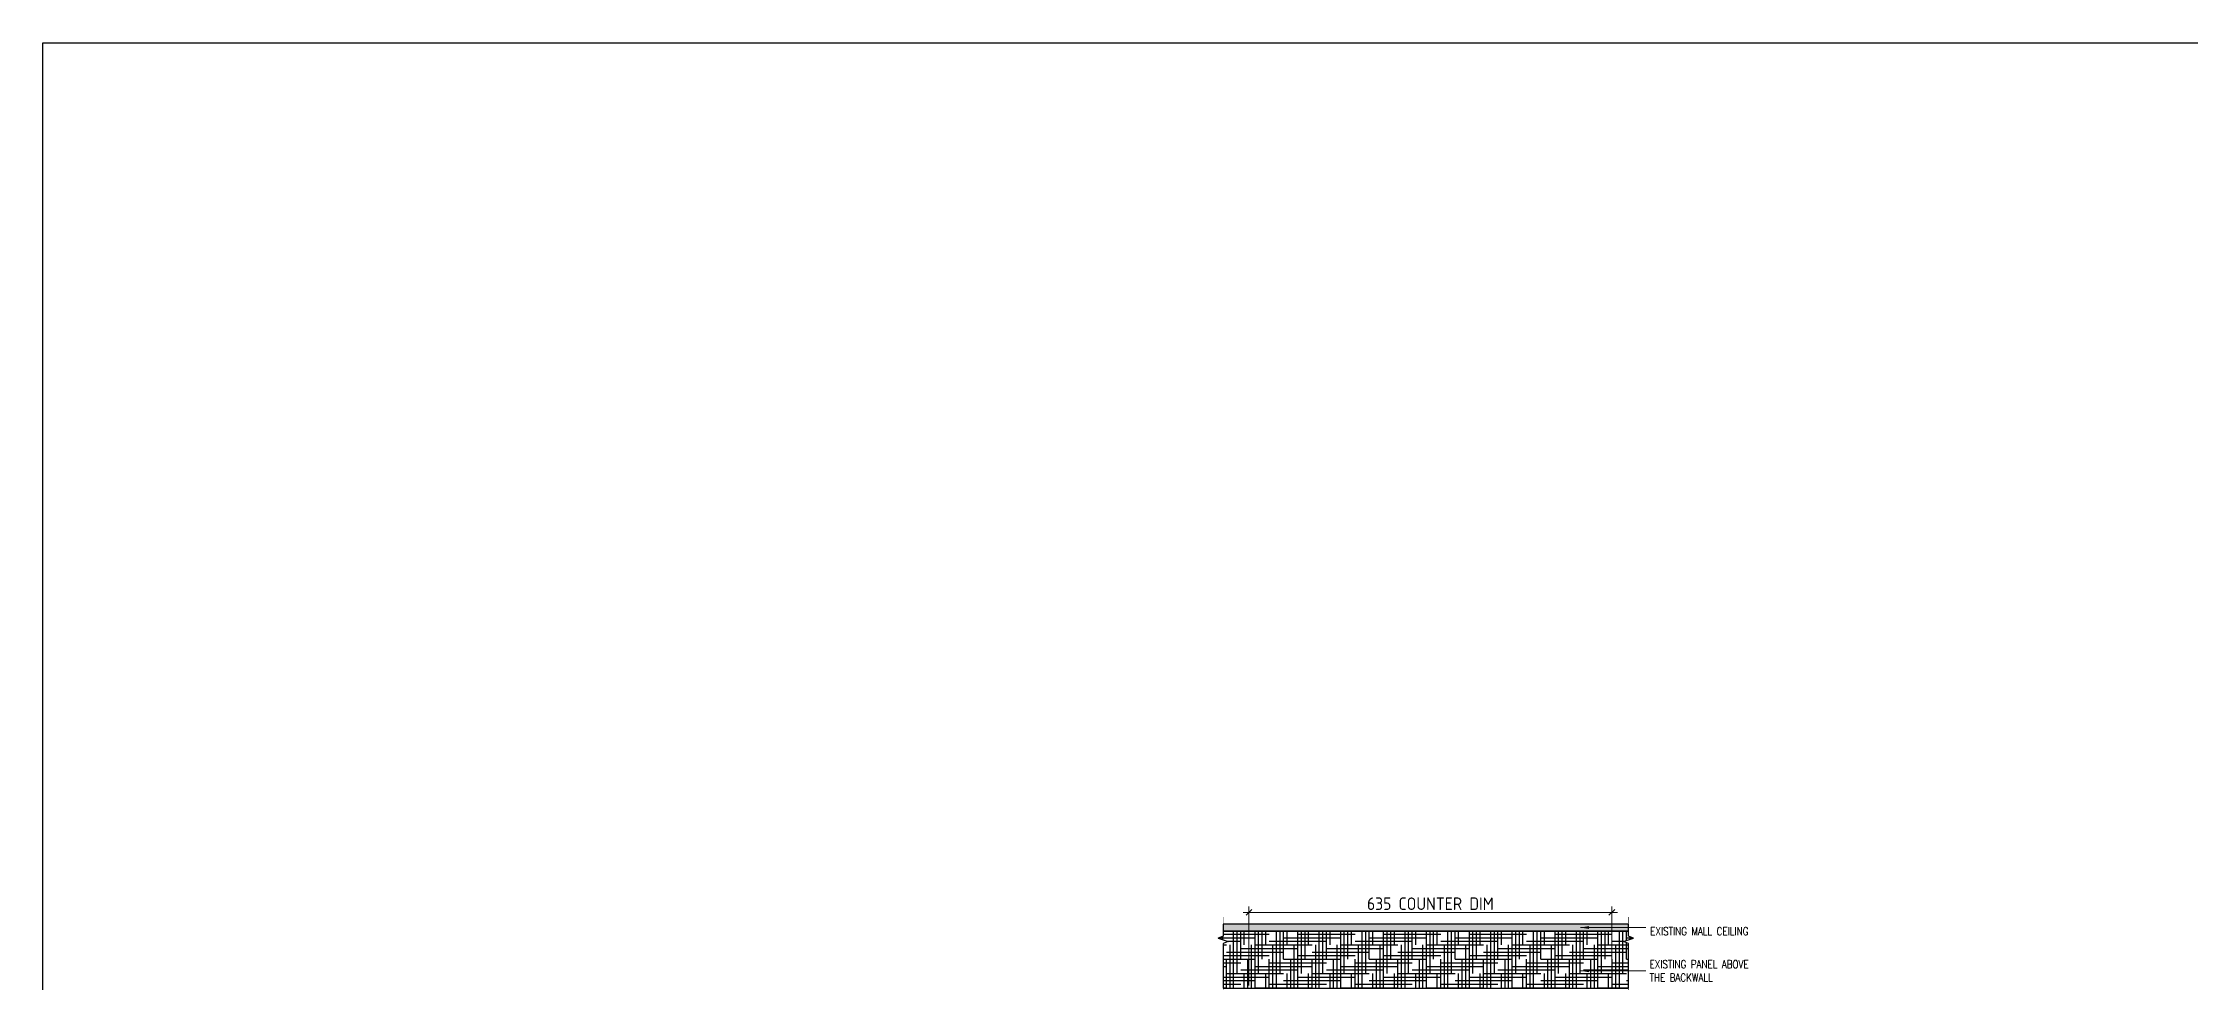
# Model space of a CAD drawing. Header units: millimetres. Extents: x 539949 to 547802, y -525020 to -515511.
# Drawn here: x 539949 to 543706, y -517153 to -515511 of the extents above; entities that cross this region are included whole.
import ezdxf

# ---------------------------------------------------------------- set-up
doc = ezdxf.new("R2010")
doc.units = ezdxf.units.MM
doc.header["$LTSCALE"] = 5
doc.header["$MEASUREMENT"] = 0
doc.header["$PDMODE"] = 35
for name, color, linetype in [('DIM-10', 1, 'Continuous'), ('HACTH', 8, 'Continuous'), ('HATCH', 8, 'Continuous'), ('L-Det Tag', 7, 'Continuous')]:
    doc.layers.add(name, color=color, linetype=linetype)
doc.styles.add('ABRA', font='romans.shx', dxfattribs={"width": 0.8, "bigfont": 'bigfont.shx'})
doc.styles.add('ISOCP', font='isocp.shx')
doc.styles.get("Standard").update_dxf_attribs({"font": 'arial.ttf'})
doc.dimstyles.new('dim', dxfattribs={"dimtxt": 2, "dimasz": 2, "dimexe": 1, "dimexo": 1, "dimgap": 1, "dimtad": 1, "dimdec": 0, "dimdsep": 46, "dimtxsty": 'Standard', "dimblk": 'OBLIQUE', "dimcen": 0, "dimdle": 1, "dimclrd": 1, "dimclre": 1, "dimclrt": 1, "dimadec": 0, "dimazin": 0, "dimtfac": 1, "dimtdec": 0, "dimtix": 1, "dimtmove": 0, "dimatfit": 3, "dimfxl": 1, "dimlwd": 0, "dimlwe": 0, "dimarcsym": 0})
doc.dimstyles.new('DL - 10', dxfattribs={"dimscale": 10, "dimtxt": 2.2, "dimasz": 1, "dimexe": 1, "dimexo": 1, "dimgap": 0.4, "dimtad": 1, "dimdec": 0, "dimdsep": 46, "dimtxsty": 'ISOCP', "dimblk": 'OBLIQUE', "dimcen": 0.5, "dimdle": 1, "dimclrd": 256, "dimclre": 256, "dimclrt": 2, "dimadec": 0, "dimazin": 2, "dimtfac": 1, "dimtdec": 0, "dimtix": 1, "dimtmove": 1, "dimatfit": 3, "dimldrblk": 'OPEN90', "dimfxl": 1, "dimlwd": 9, "dimlwe": 9, "dimarcsym": 0})

# ---------------------------------------------------------------- blocks, each defined once
blk = doc.blocks.new('_OBLIQUE')
at = {"color": 0, "linetype": 'ByBlock', "lineweight": -2}
blk.add_line((-0.5, -0.5), (0.5, 0.5), dxfattribs=at)
blk = doc.blocks.new('*D31')
at = {"layer": 'Defpoints', "color": 0, "transparency": 16777216}
for p in [(542694.3, -517031.4), (542059.3, -517169.2), (542694.3, -517169.2)]:
    blk.add_point(p, dxfattribs=at)
at = {"layer": 'DIM-10', "lineweight": 9, "transparency": 16777216}
for p, q in [((542049.3, -517031.4), (542704.3, -517031.4)), ((542059.3, -517159.2), (542059.3, -517021.4)), ((542694.3, -517159.2), (542694.3, -517021.4))]:
    blk.add_line(p, q, dxfattribs=at)
at = {"layer": 'DIM-10', "lineweight": 9, "transparency": 16777216, "xscale": 10, "yscale": 10, "zscale": 10, "rotation": 180}
blk.add_blockref('_OBLIQUE', (542059.3, -517031.4), dxfattribs=at)
at = {"layer": 'DIM-10', "lineweight": 9, "transparency": 16777216, "xscale": 10, "yscale": 10, "zscale": 10}
blk.add_blockref('_OBLIQUE', (542694.3, -517031.4), dxfattribs=at)
at = {"layer": 'DIM-10', "color": 2, "transparency": 16777216, "insert": (542376.8, -517016.3), "char_height": 22, "attachment_point": 5, "style": 'ISOCP'}
blk.add_mtext('635 COUNTER DIM', dxfattribs=at)
blk = doc.blocks.new('_Open90')
at = {"color": 0, "linetype": 'ByBlock', "lineweight": -2}
for p, q in [((0, 0), (-1, 0)), ((-0.5, 0.5), (0, 0)), ((0, 0), (-0.5, -0.5))]:
    blk.add_line(p, q, dxfattribs=at)

msp = doc.modelspace()

# ---------------------------------------------------------------- hatches: boundary and pattern name
at = {"layer": 'HATCH'}
h = msp.add_hatch(dxfattribs=at)
h.set_pattern_fill('HOUND', color=256, scale=100)
h.set_pattern_definition([(0, (20, -363.378), (25, 6.25), [100, -50]), (90, (20, -363.378), (-6.25, -25), [100, -50])])
h.paths.add_polyline_path([(542723.4, -517085.8), (542714.7, -517082.6), (542732.1, -517076.3), (542723.4, -517073.2), (542723.4, -517064.2), (542014.2, -517064.2), (542014.2, -517073.2), (542005.5, -517076.3), (542022.9, -517082.6), (542014.2, -517085.8), (542014.2, -517164.2), (542723.4, -517164.2)])
h = msp.add_hatch(color=256, dxfattribs=at)
h.dxf.hatch_style = 1
h.paths.add_polyline_path([(542014.2, -517064.2), (542723.4, -517064.2), (542723.4, -517052.2), (542014.2, -517052.2)])

# ---------------------------------------------------------------- linework, layer by layer
at = {"layer": 'HACTH'}
for points in [[(542014.2, -517181.7, 1.01, 1.01, 0), (542014.2, -517085.8, 1.01, 1.01, 0), (542022.9, -517082.6, 1.01, 1.01, 0), (542005.5, -517076.3, 1.01, 1.01, 0), (542014.2, -517073.2, 1.01, 1.01, 0), (542014.2, -517039.4, 0, 0, 0)], [(542723.4, -517181.7, 1.01, 1.01, 0), (542723.4, -517085.8, 1.01, 1.01, 0), (542714.7, -517082.6, 1.01, 1.01, 0), (542732.1, -517076.3, 1.01, 1.01, 0), (542723.4, -517073.2, 1.01, 1.01, 0), (542723.4, -517039.4, 0, 0, 0)]]:
    msp.add_lwpolyline(points, format="xyseb", dxfattribs=at)
for points in [[(542723.4, -517085.8), (542714.7, -517082.6), (542732.1, -517076.3), (542723.4, -517073.2), (542723.4, -517064.2), (542014.2, -517064.2), (542014.2, -517073.2), (542005.5, -517076.3), (542022.9, -517082.6), (542014.2, -517085.8), (542014.2, -517164.2), (542723.4, -517164.2)], [(542014.2, -517064.2), (542723.4, -517064.2), (542723.4, -517052.2), (542014.2, -517052.2)]]:
    msp.add_lwpolyline(points, close=True, dxfattribs=at)
at = {"layer": 'HATCH'}
msp.add_lwpolyline([(539949.2, -515510.8), (547802.1, -515510.8), (547802.1, -525019.6), (539949.2, -525019.6)], close=True, dxfattribs=at)

# ---------------------------------------------------------------- texts
at = {"layer": 'L-Det Tag', "color": 7, "char_height": 14, "attachment_point": 4, "style": 'ABRA'}
for s, width, gutter_width, insert in [('{\\Fromans|c0;EXISTING MALL CEILING }', 182.949, 56.3, (542761.5, -517064.5)), ('{\\Fromans|c0;EXISTING PANEL ABOVE THE BACKWALL}', 212.528, 24, (542760.4, -517133.8))]:
    msp.add_mtext_dynamic_manual_height_columns(s, width=width, gutter_width=gutter_width, heights=[-37.3], dxfattribs=dict(at, insert=insert))

# ---------------------------------------------------------------- dimensions: what is measured, and where the dimension line sits
at = {"layer": 'DIM-10'}
dim = msp.add_linear_dim(base=(542694.3, -517031.4), p1=(542059.3, -517169.2), p2=(542694.3, -517169.2), text='<> COUNTER DIM', dimstyle='DL - 10', dxfattribs=at)
dim.commit()
dim.dimension.update_dxf_attribs({"geometry": '*D31', "text_midpoint": (542376.8, -517016.3)})

# ---------------------------------------------------------------- leaders
for points in [[(542639.4, -517058), (542753.6, -517058)], [(542639.4, -517133.7), (542753.6, -517133.7)]]:
    msp.add_leader(points, dimstyle='dim', override={"dimscale": 1, "dimasz": 15, "dimtad": 0, "dimclrt": 4, "dimfxlon": 1})

doc.saveas('drawing.dxf')
